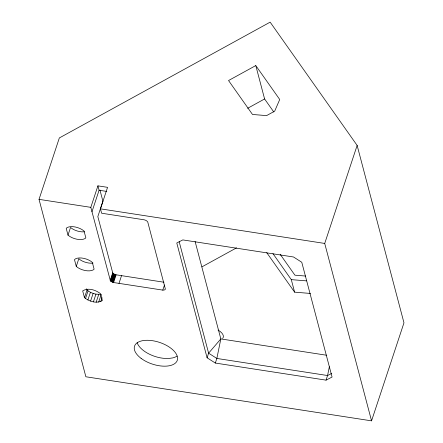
<?xml version="1.0" encoding="UTF-8"?>
<svg xmlns="http://www.w3.org/2000/svg" width="443" height="443" viewBox="0 0 443 443"><rect width="100%" height="100%" fill="white"/><g stroke="black" fill="none" stroke-linecap="round" stroke-linejoin="round"><path stroke-width="0.66" d="M329.343 366.776L327.56 375.531L326.037 380.138L215.331 363.055L207.086 357.778L176.779 242.98L182.821 239.912L293.526 256.99L301.772 262.267L332.073 377.065L326.037 380.138M39.028 199.356L59.34 137.945L270.147 22.15L357.136 145.42L403.972 322.831L371.555 420.85L85.864 376.766L39.028 199.356L90.815 207.346L110.401 280.823L113.574 282.534L162.78 290.11A3.754 1.905 18.3 0 0 165.361 289.041L147.768 222.081A3.754 1.905 18.3 0 0 144.219 219.811L101.613 213.221L100.456 208.836L107.566 187.339L97.92 185.855L90.815 207.346M68 235.144L66.206 228.339L67.092 227.602A11.258 5.715 18.3 0 1 82.165 229.668L84.048 231.047L85.848 237.852L84.962 238.589A11.258 5.715 18.3 0 1 69.889 236.523L68 235.144L70.542 227.464L72.425 228.848A11.258 5.715 18.3 0 0 84.469 231.805M91.972 211.737L99.082 190.241L97.92 185.855M76.262 266.426L74.468 259.626L75.548 258.806A11.258 5.715 18.3 0 1 90.699 261.143L92.321 262.383L94.115 269.178L93.036 269.997A11.258 5.715 18.3 0 1 77.885 267.661L76.262 266.426L78.799 258.745L80.421 259.986A11.258 5.715 18.3 0 0 93.052 263.076M84.475 297.69L82.675 290.879C88.207 287.38 95.771 289.977 100.555 293.72L102.35 300.531C96.823 304.031 89.253 301.428 84.475 297.69L87.011 290.015L86.684 288.775M85.51 298.565L88.046 290.885L87.011 290.015M87.891 299.972L90.427 292.291L88.046 290.885M90.582 301.085L93.124 293.41L90.427 292.291M93.412 301.833L95.948 294.158L101.231 294.379L98.695 302.06M96.175 302.165L98.717 294.49M100.788 301.517L102.056 297.679M110.185 280.546L112.721 272.866L97.831 216.583L102.909 201.233L99.946 190.025M110.401 280.823L112.943 273.148L112.721 272.866M110.672 281.1L113.214 273.425L112.943 273.148M110.994 281.371L113.535 273.691L113.214 273.425M111.359 281.621L113.895 273.946L113.535 273.691M111.758 281.859L114.294 274.178L113.895 273.946M112.184 282.069L114.72 274.394L114.294 274.178M112.633 282.252L115.174 274.577L114.72 274.394M113.098 282.407L115.64 274.732L163.971 282.23M113.574 282.534L116.11 274.854M118.99 283.359L121.532 275.684M162.78 290.11L164.475 284.993M207.086 357.778L208.609 353.171L220.83 338.923L195.103 241.479M215.331 363.055L216.854 358.448L220.83 338.923L326.751 355.269M371.555 420.85L324.719 243.44L357.136 145.42M255.783 65.575L228.544 80.537L252.488 114.466L266.57 115.612L274.677 111.16L279.727 99.503L255.783 65.575L264.598 98.966L273.78 111.974M247.648 108.28L264.598 98.966M202.014 266.819L236.551 247.847M331.785 373.383L327.56 375.531L216.854 358.448L208.609 353.171L179.182 241.712M305.648 276.055L294.916 275.181L280.148 254.26M272.966 253.645L291.306 279.633L306.478 280.868M266.703 252.604L294.612 292.159L310.477 293.449M99.082 190.241L106.796 191.431M100.456 208.836L324.719 243.44M93.124 293.41L95.948 294.158M115.174 274.577L115.64 274.732M291.306 279.633L294.612 292.159M177.017 356.122A22.521 11.429 18.3 0 1 172.648 357.922L168.927 358.453A22.521 11.429 18.3 0 1 151.356 355.081L149.258 354.112A22.521 11.429 18.3 0 1 137.164 342.721M218.017 330.046A11.258 5.715 18.3 0 1 222.663 338.435M141.101 358.365A22.521 11.429 18.3 0 0 177.028 360.967A22.521 11.429 18.3 0 0 149.607 340.368A22.521 11.429 18.3 0 0 141.101 358.365"/></g></svg>
